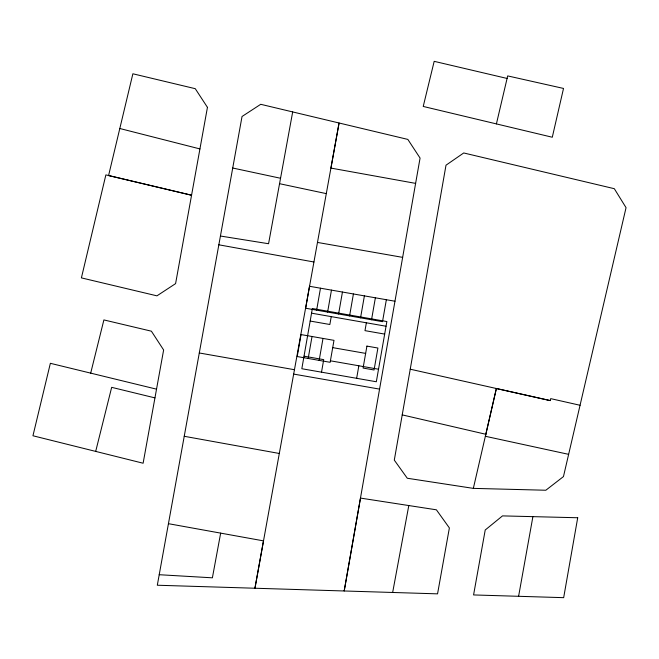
<?xml version="1.0" encoding="UTF-8"?>
<svg xmlns="http://www.w3.org/2000/svg" width="659" height="659" viewBox="0 0 659 659"><rect width="100%" height="100%" fill="white"/><g stroke="black" fill="none" stroke-linecap="round" stroke-linejoin="round"><path stroke-width="0.99" d="M308.181 358.463L312.028 336.502M316.641 310.158L320.48 288.197M319.162 360.382L323.009 338.421M327.614 312.078L331.461 290.117M321.518 372.17L323.709 359.633L304.03 356.189M331.238 316.625L329.854 324.5L310.175 321.057M338.594 313.997L342.441 292.036M349.575 315.916L353.413 293.963M360.555 317.836L364.394 295.883M356.651 378.315L358.842 365.778M366.363 322.786L364.987 330.645L384.675 334.097M371.536 319.763L375.375 297.802M386.355 299.721L382.508 321.683L305.661 308.231L309.499 286.278L394.98 301.229M415.615 183.383L420.071 158.069L407.839 139.411L260.725 104.303L242.034 116.495L157.312 585.233L437.551 593.85L449.38 527.933L436.398 509.811L360.489 498.089L344.196 590.975L415.615 183.383L330.933 168.086L339.072 122.978L254.942 588.248L263.493 540.866L168.432 523.683M402.221 414.882L394.296 460.122L407.287 478.245L473.343 488.377L545.833 490.238L563.461 476.581L626.05 207.667L614.312 188.696L463.722 152.962L446.003 165.195L402.221 414.882L485.823 434.273M518.6 596.296L532.9 516.648M154.947 397.888L163.63 349.978L151.397 331.189L103.891 319.92L90.695 373.134L50.364 363.307L32.95 435.764L143.118 463.228L154.947 397.888L111.668 387.344L95.695 451.382M292.678 111.939L268.567 243.731L220.436 236.029M220.658 533.131L212.387 577.819L159.206 574.714M392.657 592.482L408.802 505.527M580.077 405.277L550.702 398.629L550.216 400.59L496.375 388.505L485.378 436.283L568.626 454.339M473.343 488.377L496.375 388.505M507.084 78.446L507.677 75.909L563.519 88.438L552.291 137.237L423.226 106.445L434.182 61.336L507.084 78.446L496.408 123.908M317.481 242.43L402.657 257.372M311.55 313.173L386.05 326.238M332.713 347.631L365.646 353.397M330.406 360.803L378.53 369.221M293.683 374.09L379.568 389.115M199.29 352.977L294.466 369.715M218.813 244.802L313.923 261.994M184.223 436.283L279.284 453.466M279.548 183.696L326.296 193.622M232.718 168.02L280.536 178.26M410.227 369.197L550.216 400.59M90.695 373.134L156.521 389.156M119.806 128.505L199.932 148.926M301.048 334.583L297.209 356.544L330.143 362.302L333.989 340.349L301.048 334.583M312.366 308.519L301.83 368.727L376.33 381.759L386.866 321.559L312.366 308.519M366.923 346.107L363.076 368.068L374.057 369.987L377.904 348.034L366.923 346.107M577.712 517.752L563.667 597.664L473.574 594.937L485.222 529.993L502.504 515.89L577.712 517.752M207.445 107.343L175.591 283.617L156.941 295.842L81.403 277.884L105.868 174.899L191.563 195.229L108.587 175.525L132.871 73.783L195.262 88.685L207.445 107.343"/></g></svg>
